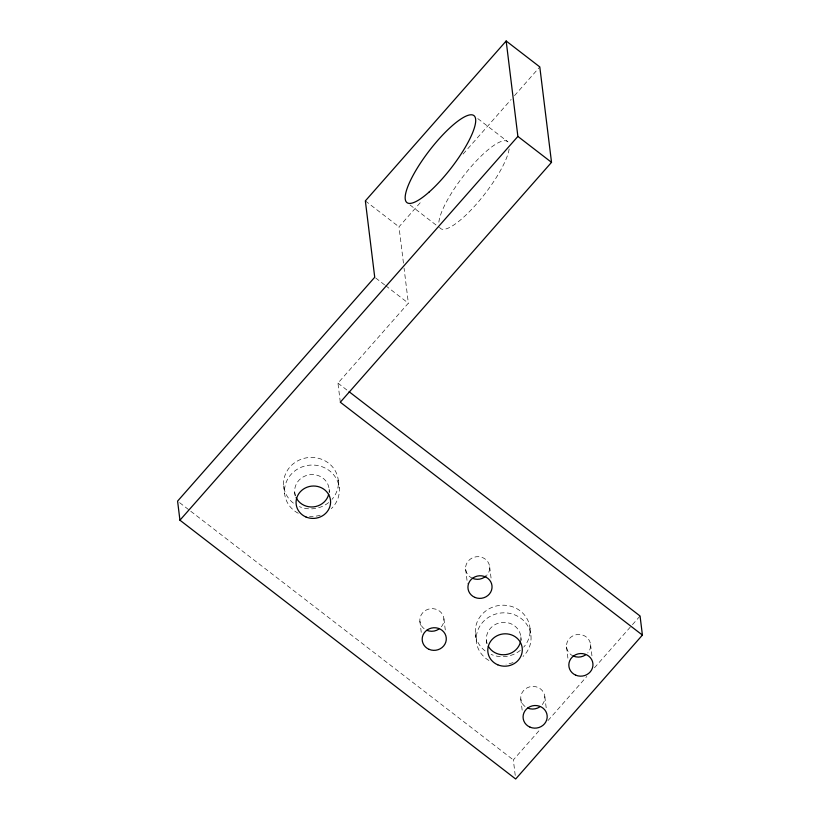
<?xml version="1.0" encoding="UTF-8"?>
<svg xmlns="http://www.w3.org/2000/svg" width="820" height="820" viewBox="0 0 820 820"><rect width="100%" height="100%" fill="white"/><g stroke="black" fill="none" stroke-linecap="round" stroke-linejoin="round"><path stroke-width="0.61" stroke-dasharray="4.1 3.07" d="M403.45 263.128L398.991 226.832L421.757 200.982M463.074 154.058L511.137 99.486M514.509 95.653L539.796 66.922M340.3 402.21L337.953 383.135L408.36 303.174L404.055 268.13M515.237 775.423L513.33 759.914L540.37 729.216M547.975 720.585L586.833 676.449M594.438 667.818L631.615 625.598M632.466 624.645L640.061 616.005M477.793 118.603L507.477 141.481M410.01 204.949L438.7 227.058M365.351 200.9L398.991 226.832M375.714 278.011L384.621 284.878M385.615 285.637L408.36 303.174M337.953 383.135L347.085 390.166M179.621 502.68L189.768 510.501M190.783 511.28L513.33 759.914M590.574 644.602L592.04 656.523M566.548 646.949L568.004 658.88M544.808 696.569L546.428 709.679M530.017 628.253L530.95 635.879M520.843 636.873L521.264 640.307M520.782 698.927L522.391 712.037M489.673 566.815L491.139 578.746M486.434 640.246L486.854 643.679M475.395 633.604L476.328 641.23M465.637 569.172L467.4 583.481M443.907 618.782L445.516 631.902M419.871 621.14L421.336 633.06M338.291 480.469L339.234 488.095M329.127 489.089L329.548 492.523M294.718 492.461L295.138 495.895M283.679 485.819L284.612 493.445M487.059 643.362A17.292 16.195 -7 0 1 502.68 622.39A17.292 16.195 -7 0 1 520.659 641.107M295.343 495.577A17.292 16.195 -7 0 1 310.401 474.647A17.292 16.195 -7 0 1 329.097 492.266M525.056 706.543A12.074 11.306 -7 0 1 523.549 690.614A12.074 11.306 -7 0 1 540.544 688.954A12.074 11.306 -7 0 1 542.051 704.872M573.477 656.113A12.074 11.306 -7 0 1 568.106 640.287A12.074 11.306 -7 0 1 585.47 636.392A12.074 11.306 -7 0 1 587.807 652.904M424.145 628.755A12.074 11.306 -7 0 1 422.638 612.837A12.074 11.306 -7 0 1 439.633 611.166A12.074 11.306 -7 0 1 441.139 627.095M472.566 578.336A12.074 11.306 -7 0 1 467.205 562.499A12.074 11.306 -7 0 1 484.569 558.615A12.074 11.306 -7 0 1 486.906 575.127M485.102 650.916A27.439 25.707 -7 0 1 481.678 614.723A27.439 25.707 -7 0 1 520.3 610.941A27.439 25.707 -7 0 1 523.724 647.134M520.341 650.362A27.439 25.707 -7 0 1 491.139 654.432M293.386 503.131A27.439 25.707 -7 0 1 289.962 466.939A27.439 25.707 -7 0 1 328.584 463.156A27.439 25.707 -7 0 1 332.008 499.349M328.625 502.578A27.439 25.707 -7 0 1 299.423 506.647M488.935 660.489A27.439 25.707 -7 0 1 481.627 623.548A27.439 25.707 -7 0 1 521.54 618.803A27.439 25.707 -7 0 1 523.058 656.441M513.043 662.58A27.439 25.707 -7 0 1 506.063 664.149M298.244 513.269A27.439 25.707 -7 0 1 289.439 476.379A27.439 25.707 -7 0 1 329.517 470.782A27.439 25.707 -7 0 1 331.331 508.656M320.2 515.175A27.439 25.707 -7 0 1 309.56 516.436M509.158 148.974A54.889 13.94 -52.4 0 1 475.651 204.979A54.889 13.94 -52.4 0 1 439.479 227.16M438.874 222.179A54.889 13.94 -52.4 0 1 471.736 165.958A54.889 13.94 -52.4 0 1 508.677 142.916"/><path stroke-width="1.23" d="M642.409 635.09L340.3 402.21L551.522 162.35L539.796 66.922L506.165 41L365.351 200.9L374.73 277.252L177.591 501.122L179.939 520.198L515.678 779L642.409 635.09L640.061 616.005L349.105 391.724M179.939 520.198L517.881 136.427L506.165 41M517.881 136.427L551.522 162.35M520.423 642.142A17.292 16.195 -7 0 1 505.725 654.616A17.292 16.195 -7 0 1 488.33 646.283M328.707 494.357A17.292 16.195 -7 0 1 313.445 506.893A17.292 16.195 -7 0 1 296.112 497.545M539.724 706.912A12.074 11.306 -7 0 1 527.711 708.091M585.49 654.944A12.074 11.306 -7 0 1 573.477 656.113M438.823 629.124A12.074 11.306 -7 0 1 426.81 630.303M486.198 575.865A12.074 11.306 -7 0 1 472.566 578.336M306.044 517.02A17.292 16.195 -7 0 0 330.532 500.538A17.292 16.195 -7 0 0 303.41 489.099A17.292 16.195 -7 0 0 306.044 517.02M497.76 664.805A17.292 16.195 -7 0 0 522.248 648.323A17.292 16.195 -7 0 0 495.126 636.884A17.292 16.195 -7 0 0 497.76 664.805M575.814 675.198A12.074 11.306 -7 0 0 592.922 663.677A12.074 11.306 -7 0 0 573.969 655.692A12.074 11.306 -7 0 0 575.814 675.198M530.048 727.166A12.074 11.306 -7 0 0 547.155 715.645A12.074 11.306 -7 0 0 528.213 707.66A12.074 11.306 -7 0 0 530.048 727.166M474.913 597.411A12.074 11.306 -7 0 0 492.01 585.9A12.074 11.306 -7 0 0 473.068 577.905A12.074 11.306 -7 0 0 474.913 597.411M429.147 649.378A12.074 11.306 -7 0 0 446.254 637.868A12.074 11.306 -7 0 0 427.302 629.883A12.074 11.306 -7 0 0 429.147 649.378M429.137 192.034A54.889 13.94 -52.4 0 0 475.036 116.983A54.889 13.94 -52.4 0 0 417.154 168.305A54.889 13.94 -52.4 0 0 429.137 192.034"/></g></svg>
